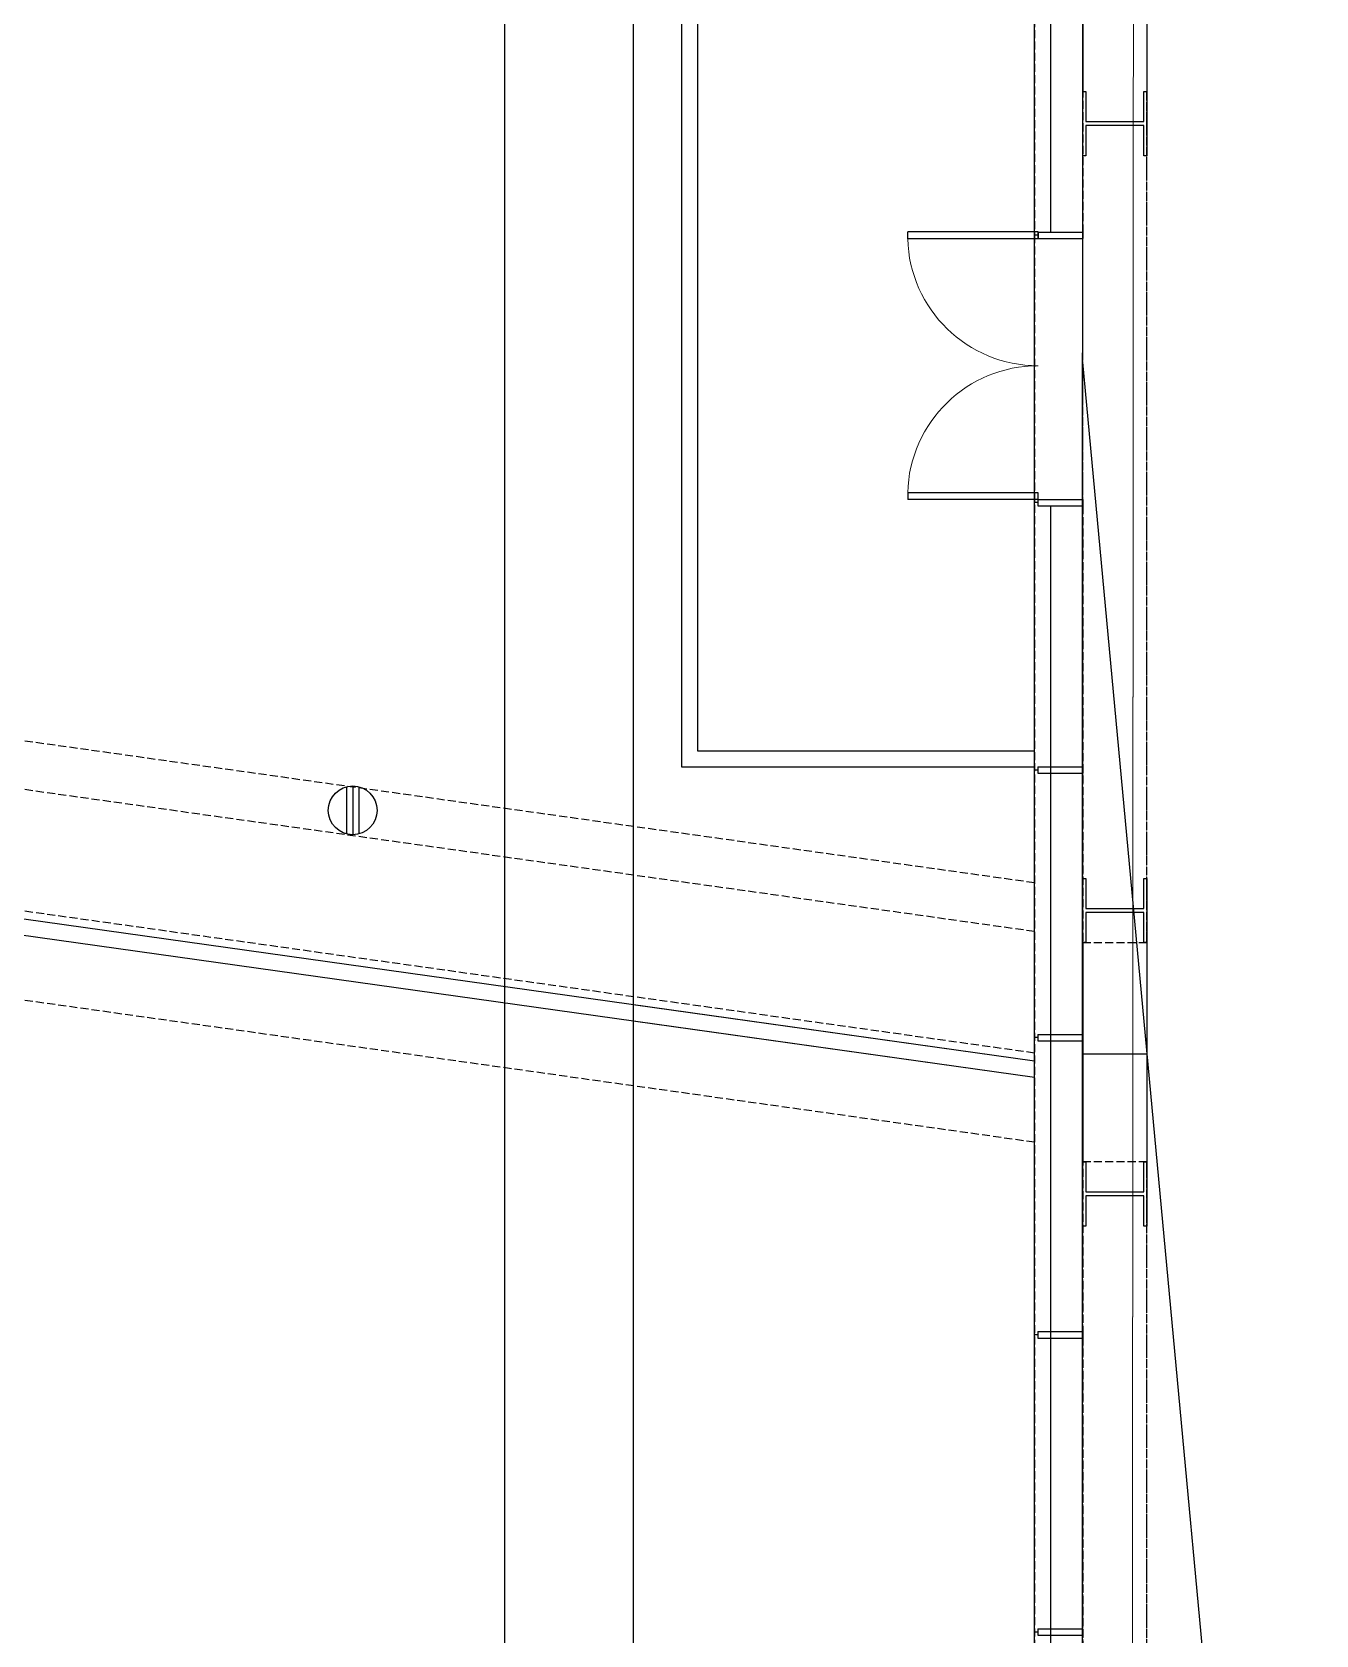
# Model space of a CAD drawing. Header units: millimetres. Extents: x 285006 to 3037698, y -2820855 to 192241.
# Drawn here: x 842212 to 850208, y -2771320 to -2761334 of the extents above; entities that cross this region are included whole.
import ezdxf
from ezdxf.xclip import XClip

# ---------------------------------------------------------------- set-up
doc = ezdxf.new("R2010")
doc.units = ezdxf.units.MM
doc.header["$XCLIPFRAME"] = 2
for name, pattern in [('1#C-6F$0$CONTINOUS', [0]), ('1#C-6F$0$DASH', [0.35, 0.25, -0.1]), ('1#C-6F$0$DASHED2', [0.375, 0.25, -0.125]), ('1#C-6F$0$DOTE', [2.42, 2, -0.2, 0.02, -0.2]), ('DASH', [0.35, 0.25, -0.1])]:
    doc.linetypes.add(name, pattern=pattern)
for name, color, linetype in [('1#C-6F$0$0-XREF', 7, 'Continuous'), ('1#C-6F$0$A-WALL', 2, 'Continuous'), ('1#C-6F$0$S-W-BEAMLINE', 4, '1#C-6F$0$DASHED2'), ('1#C-6F$0$文字图层', 7, 'Continuous'), ('1#C-6F$0$汇水面积', 3, 'Continuous'), ('4玻璃幕墙', 1, 'Continuous'), ('6铝型材', 8, 'Continuous'), ('___', 4, 'Continuous'), ('__附着_A10-J_KJ_2_B_28F_SEN22M3I_设计区$0$A_WALL_BRIK(砌块墙)', 190, 'Continuous'), ('BS-STAIR', 30, 'Continuous'), ('DOOR', 60, 'Continuous'), ('WALL-地台', 8, 'Continuous')]:
    doc.layers.add(name, color=color, linetype=linetype)
for name, color, linetype, lineweight in [('1#C-6F$0$A-ANNO-GRID', 10, '1#C-6F$0$DOTE', 18), ('WALL-1C-6F-1$0$A-WALL-GLAZ', 142, 'Continuous', 18), ('板边洞口-1C-6F$0$A-HOLE', 5, 'Continuous', 25)]:
    doc.layers.add(name, color=color, linetype=linetype, lineweight=lineweight)

# ---------------------------------------------------------------- blocks, each defined once
blk = doc.blocks.new('WALL-1C-6F-1$0$mullion_____')
at = {"layer": '6铝型材'}
for p, q in [((-36798.2, -1713.1), (-36798.2, -1433.1)), ((-36798.2, -1433.1), (-36758.2, -1433.1)), ((-36758.2, -1713.1), (-36758.2, -1433.1)), ((-36798.2, -1713.1), (-36758.2, -1713.1)), ((-36778.2, -1713.1), (-36778.2, -1733.1))]:
    blk.add_line(p, q, dxfattribs=at)
blk = doc.blocks.new('WALL-1C-6F-1')
at = {"layer": '4玻璃幕墙'}
for p, q in [((98374985.2, 18822922.6), (98374985.5, 18796565.6)), ((98374885.4, 18791298.7), (98353235, 18794341.5))]:
    blk.add_line(p, q, dxfattribs=at)
for points in [[(98374985.5, 18794859.4), (98374985.2, 18768922.6)], [(98374885, 18791399.8), (98353235, 18794442.5)]]:
    blk.add_lwpolyline(points, dxfattribs=at)
at = {"layer": 'WALL-地台', "linetype": 'DASH', "ltscale": 200}
for p, q in [((98374885.2, 18823022.6), (98374885.4, 18796545.6)), ((98375185.2, 18822722.6), (98375185.5, 18796565.6)), ((98374885.5, 18796545.6), (98374885.2, 18768922.6))]:
    blk.add_line(p, q, dxfattribs=at)
for points in [[(98374885, 18792510.6), (98353235, 18795553.3)], [(98374885, 18792207.6), (98353235, 18795250.3)], [(98375185.5, 18794859.4), (98375185.2, 18768922.6)], [(98374885.4, 18791450.2), (98353235, 18794493)], [(98374885, 18790894.8), (98353235, 18793937.6)]]:
    blk.add_lwpolyline(points, dxfattribs=at)
at = {"layer": 'WALL-1C-6F-1$0$A-WALL-GLAZ', "lineweight": -3, "rotation": 269.9999995734953}
for p in [(98376618.3, 18759767.4), (98376618.3, 18758101.2), (98376618.3, 18756435), (98376618.3, 18754768.8), (98376618.3, 18752916.7), (98376618.3, 18751064.7)]:
    blk.add_blockref('WALL-1C-6F-1$0$mullion_____', p, dxfattribs=at)
blk = doc.blocks.new('1#C-6F$0$DSADSAD')
at = {"layer": '1#C-6F$0$文字图层', "color": 6}
for p, q in [((7943089, -1493991), (7943089, -1494579)), ((7943165, -1493981), (7943165, -1494588)), ((7943241, -1493991), (7943241, -1494579))]:
    blk.add_line(p, q, dxfattribs=at)
blk.add_circle((7943165, -1494285), 304, dxfattribs=at)
blk = doc.blocks.new('1#C-6F$0$A$C13D20D7F')
at = {"layer": '1#C-6F$0$S-W-BEAMLINE', "color": 6, "linetype": '1#C-6F$0$CONTINOUS'}
blk.add_lwpolyline([(380, 200), (20, 200), (20, 12.5), (0, 12.5), (0, 412.5), (20, 412.5), (20, 225), (380, 225), (380, 412.5), (400, 412.5), (400, 12.5), (380, 12.5)], close=True, dxfattribs=at)
blk = doc.blocks.new('dfgdergherhre')
at = {"layer": 'WALL-地台', "linetype": 'DASH', "ltscale": 200}
for p, q in [((3268329, 4597162.3, 0), (3268329.1, 4602464.1, 0)), ((3268729, 4597162.3, 0), (3268729.1, 4602464.1, 0)), ((3268729, 4596466.8, 0), (3268329, 4596466.8, 0)), ((3268328.9, 4589757.2, 0), (3268329, 4595796.3, 0)), ((3268728.9, 4589757.2, 0), (3268729, 4595796.3, 0))]:
    blk.add_line(p, q, dxfattribs=at)
at = {"layer": 'WALL-地台', "linetype": 'DASH', "ltscale": 200, "elevation": 0}
for points in [[(3268329.1, 4602464.1), (3268329.1, 4603830.1)], [(3268729.1, 4603830.1), (3268729.1, 4602464.1)]]:
    blk.add_lwpolyline(points, dxfattribs=at)
blk.add_lwpolyline([(3268329, 4597162.3), (3268729, 4597162.3), (3268729, 4595796.3), (3268329, 4595796.3)], close=True, dxfattribs=at)
at = {"layer": '1#C-6F$0$0-XREF', "ltscale": 1.5, "rotation": 359.999308722076}
for p in [(3268329.1, 4602051.6, 0), (3268329, 4597149.8, 0), (3268329, 4595383.8, 0)]:
    blk.add_blockref('1#C-6F$0$A$C13D20D7F', p, dxfattribs=at)
blk = doc.blocks.new('WALL-1C-6F-1$0$WALL-1C-6F-1$0$$DorLib2D$00000002')
for p, q in [((-0.5, 0), (-0.5, 0.4875)), ((-0.475, 0.4875), (-0.5, 0.4875)), ((-0.475, 0), (-0.475, 0.4875)), ((0.475, 0), (0.475, 0.4875)), ((0.475, 0.4875), (0.5, 0.4875)), ((0.5, 0), (0.5, 0.4875)), ((-0.5, 0), (-0.475, 0)), ((0.5, 0), (0.475, 0))]:
    blk.add_line(p, q)
at = {"lineweight": 13}
for centre, start, end in [((-0.4875, 0), 0, 88.53072), ((0.4875, 0), 91.46928, 180)]:
    blk.add_arc(centre, 0.4875, start, end, dxfattribs=at)
blk = doc.blocks.new('1#C-6F$0$A$C465C26A5')
at = {"layer": '1#C-6F$0$A-ANNO-GRID', "ltscale": 1.5}
blk.add_line((-12650, -1700), (-12650, 56496.4), dxfattribs=at)

msp = doc.modelspace()

# ---------------------------------------------------------------- linework, layer by layer
at = {"elevation": 0}
msp.add_lwpolyline([(848456.1, -2736122.8), (862306.1, -2736122.8), (862305.4, -2790223), (848455.4, -2790222.8)], close=True, dxfattribs=at)
msp.add_lwpolyline([(845956.1, -2745396.9), (845956.1, -2757425.5), (846388.1, -2757553.1), (845566.8, -2757628.1), (845956.1, -2757740.5), (845956.1, -2768317.1)], dxfattribs=at)
at = {"layer": '1#C-6F$0$A-WALL', "color": 4, "linetype": '1#C-6F$0$DASH'}
for p, q in [((848755.6, -2767006.6, 0), (848755.7, -2761704.8, 0)), ((849155.6, -2767006.6, 0), (849155.7, -2761704.8, 0)), ((848755.5, -2774411.7, 0), (848755.6, -2768372.6, 0)), ((849155.5, -2774411.7, 0), (849155.6, -2768372.6, 0))]:
    msp.add_line(p, q, dxfattribs=at)
at = {"layer": '1#C-6F$0$S-W-BEAMLINE', "linetype": '1#C-6F$0$CONTINOUS'}
for p, q in [((848755.6, -2760338.8, 0), (848755.6, -2761704.8, 0)), ((849155.6, -2760338.8, 0), (849155.6, -2761704.8, 0)), ((848755.6, -2767006.6, 0), (848755.6, -2768372.6, 0)), ((849155.6, -2767006.6, 0), (849155.6, -2768372.6, 0)), ((849155.6, -2767702.1, 0), (848755.6, -2767702.1, 0))]:
    msp.add_line(p, q, dxfattribs=at)
at = {"layer": '___'}
msp.add_lwpolyline([(861146, -2789572.6), (850116.2, -2778013), (848755.6, -2763389.7)], dxfattribs=at)
at = {"layer": 'BS-STAIR'}
for p, q in [((846257.1, -2758513.6, 0), (846257.5, -2765912.3, 0)), ((846357.1, -2758513.6, 0), (846357.5, -2765812.3, 0)), ((846357.5, -2765812.3, 0), (848457.6, -2765812.3, 0)), ((846257.5, -2765912.3, 0), (848457.6, -2765912.3, 0))]:
    msp.add_line(p, q, dxfattribs=at)
at = {"layer": 'Defpoints', "elevation": 0}
msp.add_lwpolyline([(845156.1, -2734799.3), (865505.7, -2734799.3), (865505.7, -2792478.4), (845156.1, -2792478.4)], close=True, dxfattribs=at)
at = {"layer": '板边洞口-1C-6F$0$A-HOLE', "linetype": 'Continuous', "ltscale": 1.5, "elevation": 0}
msp.add_lwpolyline([(862005.3, -2790223.5), (848755.3, -2790223.3), (848755.9, -2736423.3), (862005.9, -2736423.5), (862005.3, -2790223.5)], dxfattribs=at)

# ---------------------------------------------------------------- block references
at = {"ltscale": 1.5, "rotation": 359.9692125216086}
msp.add_blockref('1#C-6F$0$A$C465C26A5', (861706.1, -2789322.7, 0), dxfattribs=at)
at = {"layer": '1#C-6F$0$0-XREF', "ltscale": 1.5}
ref = msp.add_blockref('WALL-1C-6F-1', (-97526656.2, -21557958.5, 0), dxfattribs=dict(at, rotation=359.999308722076))
XClip(ref).set_block_clipping_path([(98372385.8231538981, 18767467.007476639), (98391135.4026873261, 18767467.2336917371), (98391134.7242774069, 18823696.4636914618), (98372385.144743979, 18823696.2374763638)])
at = {"layer": '1#C-6F$0$0-XREF', "ltscale": 1.5, "rotation": 359.999308722076}
for name, p in [('WALL-1C-6F-1', (-97526656.2, -21557958.5, 0)), ('1#C-6F$0$A$C13D20D7F', (848755.7, -2762117.3, 0)), ('1#C-6F$0$A$C13D20D7F', (848755.6, -2767019.1, 0)), ('1#C-6F$0$A$C13D20D7F', (848755.6, -2768785.1, 0))]:
    msp.add_blockref(name, p, dxfattribs=at)
at = {"layer": '1#C-6F$0$汇水面积', "xscale": 0.4999999999999999, "yscale": 0.4999999999999999, "zscale": 0.4999999999999999, "rotation": 359.999308721688}
msp.add_blockref('1#C-6F$0$DSADSAD', (-3127364.4, -2018992.7, 0), dxfattribs=at)
msp.add_blockref('1#C-6F$0$DSADSAD', (-3127364.4, -2018992.7, 0), dxfattribs=at)
at = {"layer": '__附着_A10-J_KJ_2_B_28F_SEN22M3I_设计区$0$A_WALL_BRIK(砌块墙)'}
msp.add_blockref('dfgdergherhre', (-2419573.4, -7364168.9), dxfattribs=at)
at = {"layer": 'DOOR', "xscale": -1666.215496700493, "yscale": 1666.215496700494, "zscale": 555.4051655668299, "rotation": 90.00000042756031}
msp.add_blockref('WALL-1C-6F-1$0$WALL-1C-6F-1$0$$DorLib2D$00000002', (848477.8, -2763412.9, 0), dxfattribs=at)

doc.saveas('drawing.dxf')
